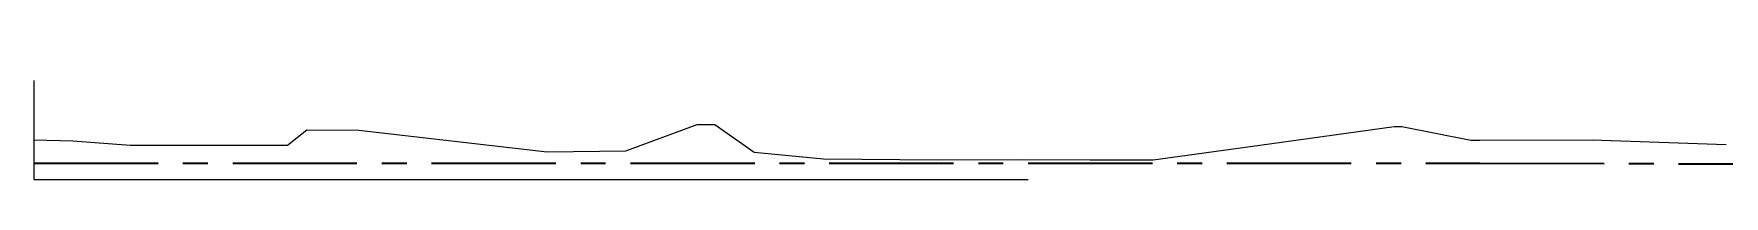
# Model space of a CAD drawing. Extents: x 525858 to 564773, y 2370984 to 2400075.
# Drawn here: x 550972 to 551142, y 2392217.9 to 2392234.2 of the extents above; entities that cross this region are included whole.
import ezdxf

# ---------------------------------------------------------------- set-up
doc = ezdxf.new("R2010")
doc.units = 0
doc.linetypes.add('CENTER', pattern=[2, 1.25, -0.25, 0.25, -0.25])
for name, color, linetype in [('pipe', 3, 'CONTINUOUS'), ('pipe_cen', 1, 'CENTER'), ('地形剖面', 4, 'CONTINUOUS')]:
    doc.layers.add(name, color=color, linetype=linetype)

msp = doc.modelspace()

# ---------------------------------------------------------------- linework, layer by layer
at = {"layer": 'pipe', "linetype": 'Continuous', "lineweight": -3}
msp.add_lwpolyline([(550971.982374, 2392229.54635), (550971.982374, 2392219.54635), (551071.982374, 2392219.54635)], dxfattribs=at)
at = {"layer": 'pipe_cen', "linetype": 'CENTER', "lineweight": 35, "ltscale": 10}
msp.add_lwpolyline([(550971.982374, 2392221.209958), (551117.403832, 2392221.209958), (551357.364477, 2392220.400681), (551592.0005, 2392220.400681), (552225.335017, 2392219.637625), (552858.414747, 2392217.857821), (553367.991836, 2392217.857821), (553554.462842, 2392221.992717), (553814.019188, 2392221.992717), (553860.279328, 2392225.243004), (553933.450976, 2392225.243004), (554008.296688, 2392226.906816), (554138.856607, 2392226.906816), (554305.882424, 2392231.616161), (554489.634194, 2392233.589764), (554598.176306, 2392234.246193)], dxfattribs=at)
at = {"layer": '地形剖面', "linetype": 'Continuous', "lineweight": -3}
msp.add_lwpolyline([(550971.982374, 2392223.53635), (550971.982374, 2392223.53635), (550971.982374, 2392223.53635), (550971.982374, 2392223.53635), (550975.896374, 2392223.45635), (550981.678374, 2392222.99635), (550988.327374, 2392222.99635), (550997.490374, 2392222.99635), (550999.434374, 2392224.54635), (551004.678374, 2392224.53635), (551023.597374, 2392222.32635), (551031.532374, 2392222.44635), (551038.692374, 2392225.10635), (551040.478374, 2392225.10635), (551044.429374, 2392222.30635), (551051.389374, 2392221.64635), (551062.928374, 2392221.54635), (551071.323374, 2392221.55635), (551078.207374, 2392221.53635), (551084.562374, 2392221.51635), (551091.620374, 2392222.50135), (551095.298374, 2392223.01435), (551095.298374, 2392223.01435), (551108.781374, 2392224.89635), (551109.566374, 2392224.89635), (551116.520374, 2392223.50635), (551117.403374, 2392223.51035), (551117.403374, 2392223.51035), (551117.403374, 2392223.51035), (551128.721374, 2392223.55635), (551142.184374, 2392223.06635)], dxfattribs=at)

doc.saveas('drawing.dxf')
